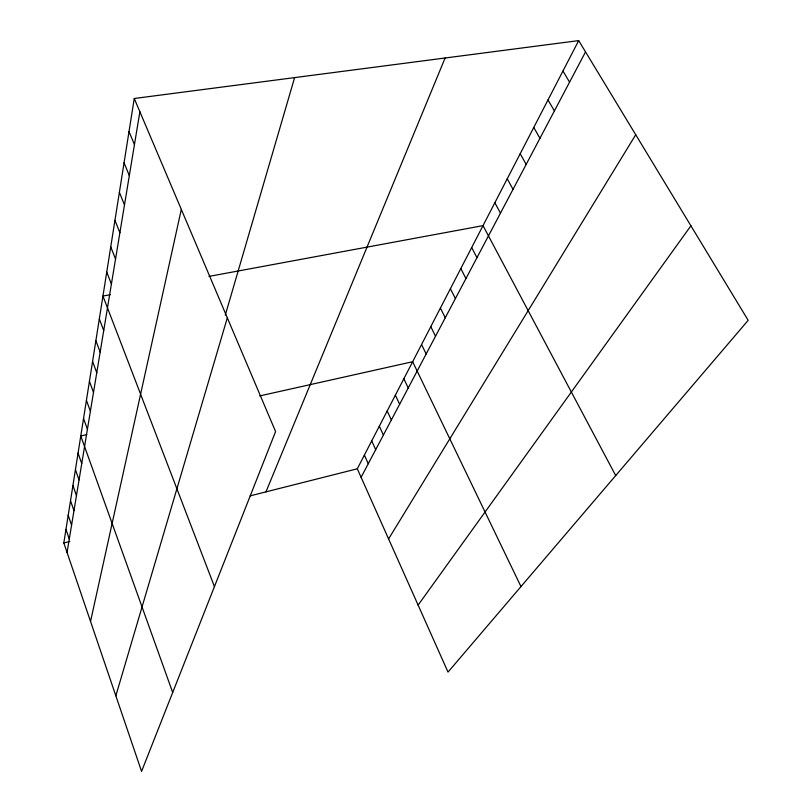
<?xml version="1.0" encoding="UTF-8"?>
<svg xmlns="http://www.w3.org/2000/svg" width="812" height="812" viewBox="0 0 812 812"><rect width="100%" height="100%" fill="white"/><g stroke="black" fill="none" stroke-linecap="round" stroke-linejoin="round"><path stroke-width="1.22" d="M134.254 98.496L275.583 431.568L141.572 771.4L63.823 542.954L134.254 98.496L578.682 40.6L748.177 320.314L448.011 672.092L357.3 468.788L578.682 40.6M67.061 552.464L139.877 111.751M90.538 621.444L181.309 209.405M225.289 315.107L294.614 77.597M115.842 695.803L227.319 317.827M265.96 491.869L445.108 57.997M361.096 477.304L585.533 51.907M388.593 538.914L635.725 134.741M418.119 605.092L690.91 225.797M63.823 542.954L69.771 541.452M250.126 495.868L357.3 468.788M86.772 434.613L80.774 435.953L172.692 692.494M259.738 395.921L412.658 361.716L520.979 586.579M110.402 294.675L102.941 296.055L214.439 586.609M208.988 276.405L483.018 225.635L615.699 475.568M562.96 71.009L569.567 82.154M548.009 99.927L554.393 110.919M533.768 127.464L539.95 138.314M520.198 153.722L526.176 164.42M507.236 178.782L513.032 189.328M494.853 202.726L500.466 213.13M471.681 247.558L476.969 257.678M460.81 268.569L465.956 278.557M450.396 288.717L455.39 298.572M440.398 308.063L445.26 317.786M430.786 326.647L435.516 336.239M421.55 344.521L426.158 353.981M403.838 378.768L408.223 387.974M395.353 395.17L399.636 404.264M387.182 410.984L391.354 419.946M379.305 426.209L383.386 435.07M371.713 440.906L375.692 449.645M364.375 455.085L368.262 463.713M129.006 131.564L134.447 144.597M124.063 162.786L129.321 175.605M119.384 192.322L124.48 204.939M114.949 220.306L119.892 232.709M110.736 246.858L115.537 259.048M106.748 272.071L111.406 284.068M99.328 318.903L103.733 330.514M95.877 340.685L100.16 352.114M92.578 361.472L96.76 372.718M89.432 381.335L93.502 392.409M86.417 400.326L90.396 411.227M83.534 418.515L87.422 429.254M78.053 453.167L81.748 463.571M75.435 469.671L79.048 479.922M72.928 485.515L76.45 495.604M70.512 500.72L73.963 510.667M68.198 515.346L71.578 525.141M65.965 529.414L69.274 539.067"/></g></svg>
